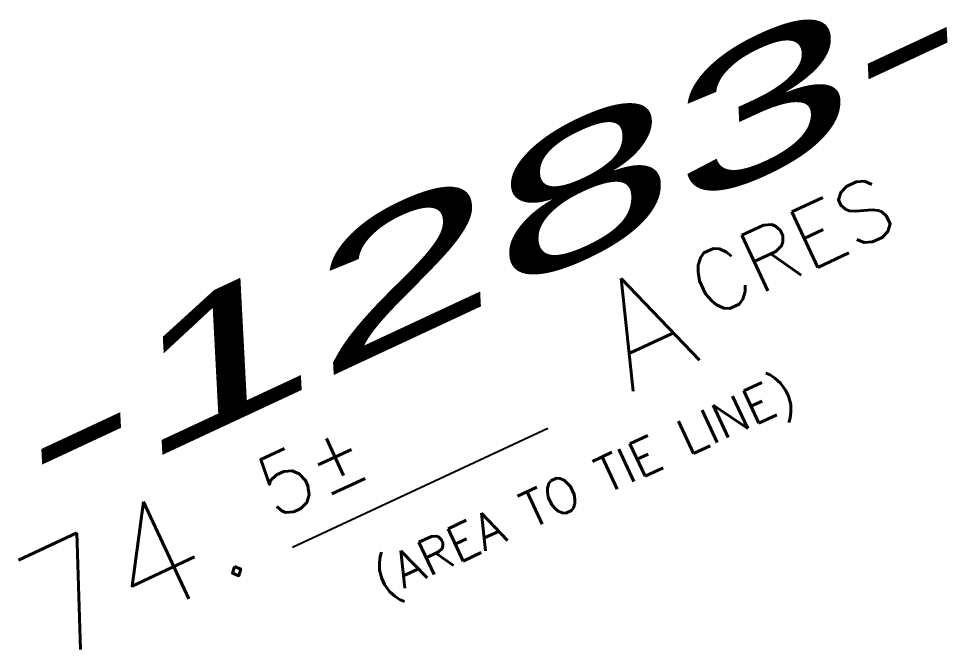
# Model space of a CAD drawing. Header units: feet. Extents: x 1024408 to 1026695, y 90259 to 94178.
# Drawn here: x 1025936.5 to 1026009.2, y 91047 to 91096.5 of the extents above; entities that cross this region are included whole.
import ezdxf
from ezdxf.enums import TextEntityAlignment as Align

# ---------------------------------------------------------------- set-up
doc = ezdxf.new("R2010")
doc.units = ezdxf.units.FT
doc.header["$MEASUREMENT"] = 0
for name, color, linetype in [('P1LIT', 4, 'Continuous'), ('P2LIT', 5, 'Continuous'), ('P3LIL', 6, 'Continuous'), ('P3LIT', 6, 'Continuous'), ('P7LIT', 3, 'Continuous')]:
    doc.layers.add(name, color=color, linetype=linetype)
doc.styles.add('140L', font='simplex.shx', dxfattribs={"height": 4.928})
doc.styles.add('240L', font='simplex.shx', dxfattribs={"height": 8.44})
doc.styles.add('290BT', font='swiss.ttf', dxfattribs={"width": 2, "height": 10})
doc.styles.add('80L', font='simplex.shx', dxfattribs={"height": 7})

# ---------------------------------------------------------------- blocks, each defined once
blk = doc.blocks.new('AREA')
at = {"layer": 'P3LIL'}
blk.add_line((-0.5814, -0.1566), (-0.0299, -0.1566), dxfattribs=at)
at = {"layer": 'P1LIT', "style": '80L'}
blk.add_attdef('SQ-FT', text='', height=0.07, dxfattribs=at).set_placement((-0.0123, -0.3224), align=Align.CENTER)
at = {"layer": 'P2LIT', "style": '140L'}
blk.add_text('CRES', height=0.12, dxfattribs=at).set_placement((0.3464, -0.0945))
blk.add_attdef('DAC', (-0.5908, -0.0945), '', height=0.12, dxfattribs=at)
at = {"layer": 'P3LIT', "style": '240L'}
blk.add_text('A', height=0.21, dxfattribs=at).set_placement((0.2244, -0.1613), align=Align.CENTER)
blk.add_attdef('A.', text='', height=0.21, dxfattribs=at).set_placement((-0.6554, -0.1626), align=Align.RIGHT)
at = {"layer": 'P7LIT', "style": '290BT', "oblique": 22, "width": 2}
blk.add_attdef('LOT#', text='', height=0.25, dxfattribs=at).set_placement((-0.0123, 0.1152), align=Align.CENTER)

msp = doc.modelspace()

# ---------------------------------------------------------------- block references
at = {"xscale": 40.00000000004214, "yscale": 40, "zscale": 40, "rotation": 24.99999999997301}
msp.add_blockref('AREA', (1025976.35849, 91070.52766), dxfattribs=at).add_auto_attribs({'LOT#': '-1283-', 'A.': '74.', 'DAC': '5%%P', 'SQ-FT': '(AREA TO TIE LINE)'})

doc.saveas('drawing.dxf')
